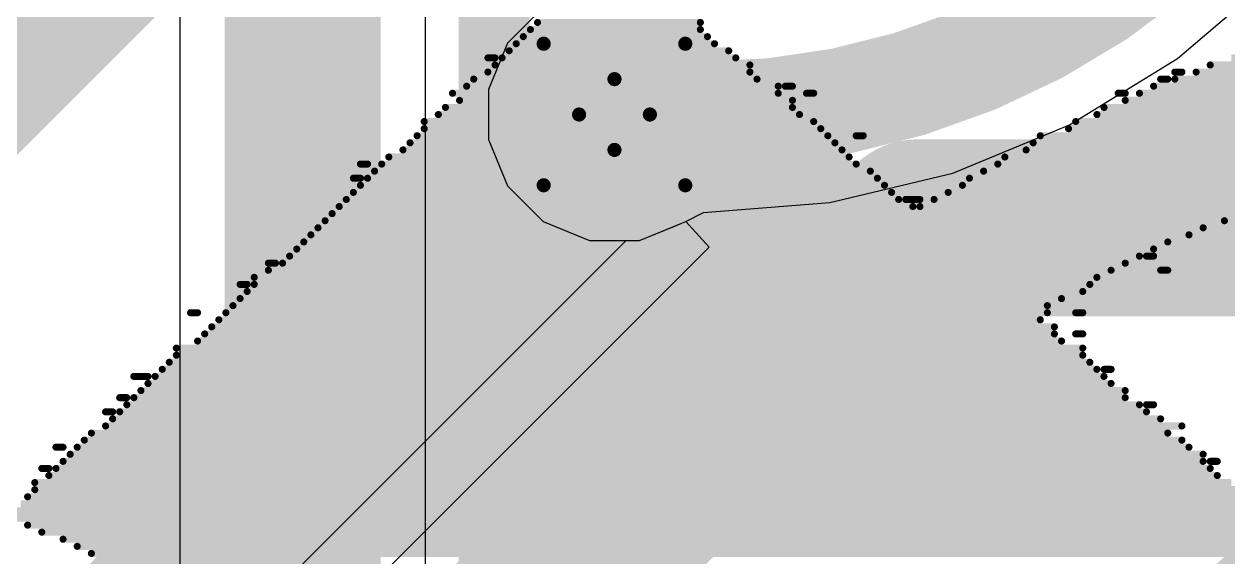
# Model space of a CAD drawing. Header units: millimetres. Extents: x -41 to 155, y -111 to 87.
# Drawn here: x -1.686 to 2.632, y 14.897 to 16.809 of the extents above; entities that cross this region are included whole.
import ezdxf

# ---------------------------------------------------------------- set-up
doc = ezdxf.new("R2010")
doc.units = ezdxf.units.MM
for name, color, linetype in [('BottomLayer', 5, 'Continuous'), ('BottomOverlay', 54, 'Continuous'), ('DrillDrawing', 1, 'Continuous'), ('Mechanical1', 6, 'Continuous'), ('Mechanical2', 216, 'Continuous'), ('TopLayer', 1, 'Continuous'), ('ViaHoleLayer', 16, 'Continuous')]:
    doc.layers.add(name, color=color, linetype=linetype)

msp = doc.modelspace()

# ---------------------------------------------------------------- hatches: boundary and pattern name
at = {"layer": 'BottomLayer'}
h = msp.add_hatch(color=5, dxfattribs=at)
edge = h.paths.add_edge_path()
edge.add_arc((0.4318, 16.4846), 0.3, 0, 360)
at = {"layer": 'TopLayer'}
h = msp.add_hatch(color=1, dxfattribs=at)
edge = h.paths.add_edge_path()
edge.add_arc((0.4318, 16.4846), 0.3, 0, 360)
at = {"layer": 'ViaHoleLayer'}
h = msp.add_hatch(color=16, dxfattribs=at)
edge = h.paths.add_edge_path()
edge.add_arc((0.4318, 16.4846), 0.15, 0, 360)

# ---------------------------------------------------------------- linework, layer by layer
at = {"layer": 'BottomLayer'}
for p, q in [((0.5218, 16.0322), (0.6881, 16.1011)), ((0.6881, 16.1011), (0.7713, 16.0085)), ((-7.7718, 7.7865), (0.4738, 16.0322)), ((0.4738, 16.0322), (0.5218, 16.0322)), ((0.7713, 16.0085), (-8.4844, 6.7529))]:
    msp.add_line(p, q, dxfattribs=at)
for points, const_width in [([(-7.0358, 11.9126), (-1.1684, 17.78)], 1.27), ([(-8.0191, 8.0337), (0.4318, 16.4846)], 0.381), ([(-8.2859, 6.2738), (1.5185, 16.0782)], 0.635), ([(1.5185, 16.0782), (11.3719, 16.0782)], 0.635)]:
    msp.add_lwpolyline(points, dxfattribs=dict(at, const_width=const_width))
for points, const_width in [([(0.3366, 16.4846, 1), (0.5271, 16.4846, 1)], 0.1905), ([(1.3597, 16.0782, 1), (1.6772, 16.0782, 1)], 0.3175), ([(1.3597, 16.0782, 1), (1.6772, 16.0782, 1)], 0.3175)]:
    msp.add_lwpolyline(points, format="xyb", close=True, dxfattribs=dict(at, const_width=const_width))
at = {"layer": 'BottomLayer', "const_width": 0.381}
msp.add_lwpolyline([(2.6924, 14.7066, -0.198912), (3.8575, 15.1892)], format="xyb", dxfattribs=at)
at = {"layer": 'BottomOverlay', "const_width": 0.0254}
for points in [[(0.1302, 16.7894), (0.7398, 16.7894)], [(0.1556, 16.8148), (0.7398, 16.8148)], [(0.1048, 16.764), (0.7652, 16.764)], [(0.054, 16.7132), (0.8414, 16.7132)], [(0.0794, 16.7386), (0.7906, 16.7386)], [(-0.0222, 16.6878), (0.0032, 16.6878)], [(0.0032, 16.6624), (0.9176, 16.6624)], [(0.0286, 16.6878), (0.8668, 16.6878)], [(2.5686, 16.6624), (6.5818, 16.6624)], [(2.6448, 16.6878), (6.531, 16.6878)], [(-0.073, 16.6116), (0.943, 16.6116)], [(-0.0222, 16.637), (0.9176, 16.637)], [(2.3908, 16.6116), (2.4162, 16.6116)], [(2.4416, 16.637), (2.467, 16.637)], [(2.4416, 16.6116), (6.7342, 16.6116)], [(2.5178, 16.637), (6.658, 16.637)], [(-0.0984, 16.5862), (1.0192, 16.5862)], [(1.0446, 16.5862), (1.07, 16.5862)], [(2.3654, 16.5862), (6.8104, 16.5862)], [(-0.1492, 16.5608), (1.0192, 16.5608)], [(-0.1238, 16.5354), (1.07, 16.5354)], [(1.1208, 16.5608), (1.1462, 16.5608)], [(2.2384, 16.5608), (2.2638, 16.5608)], [(2.2638, 16.5354), (6.912, 16.5354)], [(2.3146, 16.5608), (6.8612, 16.5608)], [(-0.2, 16.4846), (1.0954, 16.4846)], [(-0.1746, 16.51), (1.07, 16.51)], [(2.1622, 16.4846), (4.245, 16.4846)], [(2.1876, 16.51), (6.9882, 16.51)], [(-0.2508, 16.4592), (1.1462, 16.4592)], [(2.086, 16.4592), (4.0164, 16.4592)], [(-0.2762, 16.4084), (1.197, 16.4084)], [(-0.2508, 16.4338), (1.1716, 16.4338)], [(1.2986, 16.4084), (1.324, 16.4084)], [(1.959, 16.4084), (3.6354, 16.4084)], [(2.0606, 16.4338), (3.8132, 16.4338)], [(-0.327, 16.3576), (1.2478, 16.3576)], [(-0.3016, 16.383), (1.2224, 16.383)], [(1.9082, 16.3576), (3.4068, 16.3576)], [(1.9336, 16.383), (3.5084, 16.383)], [(-0.3778, 16.3322), (1.2732, 16.3322)], [(1.832, 16.3322), (3.2798, 16.3322)], [(-0.4794, 16.3068), (-0.454, 16.3068)], [(-0.4286, 16.2814), (1.3494, 16.2814)], [(-0.4032, 16.3068), (1.2986, 16.3068)], [(1.7558, 16.2814), (3.1274, 16.2814)], [(1.8066, 16.3068), (3.2036, 16.3068)], [(-0.5048, 16.256), (-0.4794, 16.256)], [(-0.4794, 16.2306), (1.4002, 16.2306)], [(-0.454, 16.256), (1.3748, 16.256)], [(1.6796, 16.2306), (2.9496, 16.2306)], [(1.705, 16.256), (3.0258, 16.256)], [(-0.5302, 16.1798), (1.451, 16.1798)], [(-0.5048, 16.2052), (1.4256, 16.2052)], [(1.4764, 16.1798), (1.5272, 16.1798)], [(1.578, 16.1798), (2.7972, 16.1798)], [(1.6288, 16.2052), (2.8734, 16.2052)], [(-0.5556, 16.1544), (1.5018, 16.1544)], [(1.5272, 16.1544), (2.7464, 16.1544)], [(-0.6064, 16.1036), (2.6194, 16.1036)], [(-0.581, 16.129), (2.6702, 16.129)], [(-0.6572, 16.0528), (2.4924, 16.0528)], [(-0.6318, 16.0782), (2.5432, 16.0782)], [(-0.6826, 16.0274), (2.4162, 16.0274)], [(-0.7334, 15.9766), (2.3146, 15.9766)], [(-0.708, 16.002), (2.3654, 16.002)], [(2.34, 15.9766), (2.3654, 15.9766)], [(-0.8096, 15.9512), (-0.7842, 15.9512)], [(-0.8096, 15.9258), (2.213, 15.9258)], [(-0.7588, 15.9512), (2.2638, 15.9512)], [(2.3908, 15.9258), (2.4162, 15.9258)], [(-0.8604, 15.9004), (2.1622, 15.9004)], [(-0.9112, 15.875), (-0.8858, 15.875)], [(-0.8858, 15.8496), (2.1114, 15.8496)], [(-0.8604, 15.875), (2.1368, 15.875)], [(-0.9366, 15.7988), (1.9844, 15.7988)], [(-0.9112, 15.8242), (2.0352, 15.8242)], [(-1.089, 15.7734), (-1.0636, 15.7734)], [(-0.9874, 15.748), (1.959, 15.748)], [(-0.962, 15.7734), (1.9844, 15.7734)], [(2.086, 15.7734), (2.1114, 15.7734)], [(-1.0128, 15.7226), (2.0098, 15.7226)], [(-1.0636, 15.6718), (2.0352, 15.6718)], [(-1.0382, 15.6972), (2.0098, 15.6972)], [(2.086, 15.6972), (2.1114, 15.6972)], [(-1.1398, 15.6464), (2.1114, 15.6464)], [(-1.1398, 15.621), (2.1114, 15.621)], [(-1.1652, 15.5956), (2.1368, 15.5956)], [(-1.2922, 15.5448), (-1.2414, 15.5448)], [(-1.216, 15.5448), (2.1876, 15.5448)], [(-1.1906, 15.5702), (2.1622, 15.5702)], [(2.1876, 15.5702), (2.213, 15.5702)], [(-1.2668, 15.494), (2.2638, 15.494)], [(-1.2414, 15.5194), (2.213, 15.5194)], [(-1.343, 15.4686), (-1.3176, 15.4686)], [(-1.2922, 15.4686), (2.2638, 15.4686)], [(-1.3938, 15.4178), (-1.3684, 15.4178)], [(-1.343, 15.4178), (2.34, 15.4178)], [(-1.3176, 15.4432), (2.3146, 15.4432)], [(2.34, 15.4432), (2.3654, 15.4432)], [(-1.3938, 15.367), (2.467, 15.367)], [(-1.3684, 15.3924), (2.3908, 15.3924)], [(-1.47, 15.3162), (2.467, 15.3162)], [(-1.4446, 15.3416), (2.4162, 15.3416)], [(-1.5716, 15.2908), (-1.5462, 15.2908)], [(-1.4954, 15.2908), (2.4924, 15.2908)], [(-1.5462, 15.24), (2.5432, 15.24)], [(-1.5208, 15.2654), (2.5432, 15.2654)], [(2.5686, 15.24), (2.594, 15.24)], [(-1.6224, 15.2146), (-1.597, 15.2146)], [(-1.597, 15.1892), (2.594, 15.1892)], [(-1.5716, 15.2146), (2.5686, 15.2146)], [(-1.6478, 15.1638), (2.6448, 15.1638)], [(-1.6732, 15.113), (2.6956, 15.113)], [(-1.6478, 15.1384), (2.6702, 15.1384)], [(-1.7494, 15.0622), (2.7464, 15.0622)], [(-1.6986, 15.0876), (2.721, 15.0876)], [(-1.724, 15.0368), (2.7718, 15.0368)], [(-1.6732, 15.0114), (2.7972, 15.0114)], [(-1.6224, 14.986), (2.8226, 14.986)], [(-1.5462, 14.9606), (2.848, 14.9606)], [(-1.4954, 14.9352), (2.8734, 14.9352)], [(-1.4446, 14.9098), (2.8988, 14.9098)]]:
    msp.add_lwpolyline(points, dxfattribs=at)
at = {"layer": 'BottomOverlay', "const_width": 0.0127}
for points in [[(0.1239, 16.7894, 1), (0.1366, 16.7894, 1)], [(0.1493, 16.8148, 1), (0.162, 16.8148, 1)], [(0.7335, 16.8148, 1), (0.7462, 16.8148, 1)], [(0.7335, 16.7894, 1), (0.7462, 16.7894, 1)], [(0.0985, 16.764, 1), (0.1112, 16.764, 1)], [(0.7589, 16.764, 1), (0.7716, 16.764, 1)], [(0.0477, 16.7132, 1), (0.0604, 16.7132, 1)], [(0.0731, 16.7386, 1), (0.0858, 16.7386, 1)], [(0.7843, 16.7386, 1), (0.797, 16.7386, 1)], [(0.8351, 16.7132, 1), (0.8478, 16.7132, 1)], [(-0.0285, 16.6878, 1), (-0.0158, 16.6878, 1)], [(-0.0031, 16.6878, 1), (0.0096, 16.6878, 1)], [(-0.0031, 16.6624, 1), (0.0096, 16.6624, 1)], [(0.0223, 16.6878, 1), (0.035, 16.6878, 1)], [(0.8605, 16.6878, 1), (0.8732, 16.6878, 1)], [(0.9113, 16.6624, 1), (0.924, 16.6624, 1)], [(2.5623, 16.6624, 1), (2.575, 16.6624, 1)], [(-0.0793, 16.6116, 1), (-0.0666, 16.6116, 1)], [(-0.0285, 16.637, 1), (-0.0158, 16.637, 1)], [(0.9113, 16.637, 1), (0.924, 16.637, 1)], [(0.9367, 16.6116, 1), (0.9494, 16.6116, 1)], [(2.3845, 16.6116, 1), (2.3972, 16.6116, 1)], [(2.4099, 16.6116, 1), (2.4226, 16.6116, 1)], [(2.4353, 16.637, 1), (2.448, 16.637, 1)], [(2.4353, 16.6116, 1), (2.448, 16.6116, 1)], [(2.4607, 16.637, 1), (2.4734, 16.637, 1)], [(2.5115, 16.637, 1), (2.5242, 16.637, 1)], [(-0.1047, 16.5862, 1), (-0.092, 16.5862, 1)], [(1.0129, 16.5862, 1), (1.0256, 16.5862, 1)], [(1.0383, 16.5862, 1), (1.051, 16.5862, 1)], [(1.0637, 16.5862, 1), (1.0764, 16.5862, 1)], [(2.3591, 16.5862, 1), (2.3718, 16.5862, 1)], [(-0.1555, 16.5608, 1), (-0.1428, 16.5608, 1)], [(-0.1301, 16.5354, 1), (-0.1174, 16.5354, 1)], [(1.0129, 16.5608, 1), (1.0256, 16.5608, 1)], [(1.0637, 16.5354, 1), (1.0764, 16.5354, 1)], [(1.1145, 16.5608, 1), (1.1272, 16.5608, 1)], [(1.1399, 16.5608, 1), (1.1526, 16.5608, 1)], [(2.2321, 16.5608, 1), (2.2448, 16.5608, 1)], [(2.2575, 16.5608, 1), (2.2702, 16.5608, 1)], [(2.2575, 16.5354, 1), (2.2702, 16.5354, 1)], [(2.3083, 16.5608, 1), (2.321, 16.5608, 1)], [(-0.2063, 16.4846, 1), (-0.1936, 16.4846, 1)], [(-0.1809, 16.51, 1), (-0.1682, 16.51, 1)], [(1.0637, 16.51, 1), (1.0764, 16.51, 1)], [(1.0891, 16.4846, 1), (1.1018, 16.4846, 1)], [(2.1559, 16.4846, 1), (2.1686, 16.4846, 1)], [(2.1813, 16.51, 1), (2.194, 16.51, 1)], [(-0.2571, 16.4592, 1), (-0.2444, 16.4592, 1)], [(1.1399, 16.4592, 1), (1.1526, 16.4592, 1)], [(2.0797, 16.4592, 1), (2.0924, 16.4592, 1)], [(-0.2825, 16.4084, 1), (-0.2698, 16.4084, 1)], [(-0.2571, 16.4338, 1), (-0.2444, 16.4338, 1)], [(1.1653, 16.4338, 1), (1.178, 16.4338, 1)], [(1.1907, 16.4084, 1), (1.2034, 16.4084, 1)], [(1.2923, 16.4084, 1), (1.305, 16.4084, 1)], [(1.3177, 16.4084, 1), (1.3304, 16.4084, 1)], [(1.9527, 16.4084, 1), (1.9654, 16.4084, 1)], [(2.0543, 16.4338, 1), (2.067, 16.4338, 1)], [(-0.3333, 16.3576, 1), (-0.3206, 16.3576, 1)], [(-0.3079, 16.383, 1), (-0.2952, 16.383, 1)], [(1.2161, 16.383, 1), (1.2288, 16.383, 1)], [(1.2415, 16.3576, 1), (1.2542, 16.3576, 1)], [(1.9019, 16.3576, 1), (1.9146, 16.3576, 1)], [(1.9273, 16.383, 1), (1.94, 16.383, 1)], [(-0.3841, 16.3322, 1), (-0.3714, 16.3322, 1)], [(1.2669, 16.3322, 1), (1.2796, 16.3322, 1)], [(1.8257, 16.3322, 1), (1.8384, 16.3322, 1)], [(-0.4857, 16.3068, 1), (-0.473, 16.3068, 1)], [(-0.4603, 16.3068, 1), (-0.4476, 16.3068, 1)], [(-0.4349, 16.2814, 1), (-0.4222, 16.2814, 1)], [(-0.4095, 16.3068, 1), (-0.3968, 16.3068, 1)], [(1.2923, 16.3068, 1), (1.305, 16.3068, 1)], [(1.3431, 16.2814, 1), (1.3558, 16.2814, 1)], [(1.7495, 16.2814, 1), (1.7622, 16.2814, 1)], [(1.8003, 16.3068, 1), (1.813, 16.3068, 1)], [(-0.5111, 16.256, 1), (-0.4984, 16.256, 1)], [(-0.4857, 16.256, 1), (-0.473, 16.256, 1)], [(-0.4857, 16.2306, 1), (-0.473, 16.2306, 1)], [(-0.4603, 16.256, 1), (-0.4476, 16.256, 1)], [(1.3685, 16.256, 1), (1.3812, 16.256, 1)], [(1.3939, 16.2306, 1), (1.4066, 16.2306, 1)], [(1.6733, 16.2306, 1), (1.686, 16.2306, 1)], [(1.6987, 16.256, 1), (1.7114, 16.256, 1)], [(-0.5365, 16.1798, 1), (-0.5238, 16.1798, 1)], [(-0.5111, 16.2052, 1), (-0.4984, 16.2052, 1)], [(1.4193, 16.2052, 1), (1.432, 16.2052, 1)], [(1.4447, 16.1798, 1), (1.4574, 16.1798, 1)], [(1.4701, 16.1798, 1), (1.4828, 16.1798, 1)], [(1.5209, 16.1798, 1), (1.5336, 16.1798, 1)], [(1.5717, 16.1798, 1), (1.5844, 16.1798, 1)], [(1.6225, 16.2052, 1), (1.6352, 16.2052, 1)], [(-0.5619, 16.1544, 1), (-0.5492, 16.1544, 1)], [(1.4955, 16.1544, 1), (1.5082, 16.1544, 1)], [(1.5209, 16.1544, 1), (1.5336, 16.1544, 1)], [(-0.6127, 16.1036, 1), (-0.6, 16.1036, 1)], [(-0.5873, 16.129, 1), (-0.5746, 16.129, 1)], [(2.6131, 16.1036, 1), (2.6258, 16.1036, 1)], [(-0.6635, 16.0528, 1), (-0.6508, 16.0528, 1)], [(-0.6381, 16.0782, 1), (-0.6254, 16.0782, 1)], [(2.4861, 16.0528, 1), (2.4988, 16.0528, 1)], [(2.5369, 16.0782, 1), (2.5496, 16.0782, 1)], [(-0.6889, 16.0274, 1), (-0.6762, 16.0274, 1)], [(2.4099, 16.0274, 1), (2.4226, 16.0274, 1)], [(-0.7397, 15.9766, 1), (-0.727, 15.9766, 1)], [(-0.7143, 16.002, 1), (-0.7016, 16.002, 1)], [(2.3083, 15.9766, 1), (2.321, 15.9766, 1)], [(2.3337, 15.9766, 1), (2.3464, 15.9766, 1)], [(2.3591, 16.002, 1), (2.3718, 16.002, 1)], [(2.3591, 15.9766, 1), (2.3718, 15.9766, 1)], [(-0.8159, 15.9512, 1), (-0.8032, 15.9512, 1)], [(-0.8159, 15.9258, 1), (-0.8032, 15.9258, 1)], [(-0.7905, 15.9512, 1), (-0.7778, 15.9512, 1)], [(-0.7651, 15.9512, 1), (-0.7524, 15.9512, 1)], [(2.2067, 15.9258, 1), (2.2194, 15.9258, 1)], [(2.2575, 15.9512, 1), (2.2702, 15.9512, 1)], [(2.3845, 15.9258, 1), (2.3972, 15.9258, 1)], [(2.4099, 15.9258, 1), (2.4226, 15.9258, 1)], [(-0.8667, 15.9004, 1), (-0.854, 15.9004, 1)], [(2.1559, 15.9004, 1), (2.1686, 15.9004, 1)], [(-0.9175, 15.875, 1), (-0.9048, 15.875, 1)], [(-0.8921, 15.875, 1), (-0.8794, 15.875, 1)], [(-0.8921, 15.8496, 1), (-0.8794, 15.8496, 1)], [(-0.8667, 15.875, 1), (-0.854, 15.875, 1)], [(2.1051, 15.8496, 1), (2.1178, 15.8496, 1)], [(2.1305, 15.875, 1), (2.1432, 15.875, 1)], [(-0.9429, 15.7988, 1), (-0.9302, 15.7988, 1)], [(-0.9175, 15.8242, 1), (-0.9048, 15.8242, 1)], [(1.9781, 15.7988, 1), (1.9908, 15.7988, 1)], [(2.0289, 15.8242, 1), (2.0416, 15.8242, 1)], [(-1.0953, 15.7734, 1), (-1.0826, 15.7734, 1)], [(-1.0699, 15.7734, 1), (-1.0572, 15.7734, 1)], [(-0.9937, 15.748, 1), (-0.981, 15.748, 1)], [(-0.9683, 15.7734, 1), (-0.9556, 15.7734, 1)], [(1.9527, 15.748, 1), (1.9654, 15.748, 1)], [(1.9781, 15.7734, 1), (1.9908, 15.7734, 1)], [(2.0797, 15.7734, 1), (2.0924, 15.7734, 1)], [(2.1051, 15.7734, 1), (2.1178, 15.7734, 1)], [(-1.0191, 15.7226, 1), (-1.0064, 15.7226, 1)], [(2.0035, 15.7226, 1), (2.0162, 15.7226, 1)], [(-1.0699, 15.6718, 1), (-1.0572, 15.6718, 1)], [(-1.0445, 15.6972, 1), (-1.0318, 15.6972, 1)], [(2.0035, 15.6972, 1), (2.0162, 15.6972, 1)], [(2.0289, 15.6718, 1), (2.0416, 15.6718, 1)], [(2.0797, 15.6972, 1), (2.0924, 15.6972, 1)], [(2.1051, 15.6972, 1), (2.1178, 15.6972, 1)], [(-1.1461, 15.6464, 1), (-1.1334, 15.6464, 1)], [(-1.1461, 15.621, 1), (-1.1334, 15.621, 1)], [(2.1051, 15.6464, 1), (2.1178, 15.6464, 1)], [(2.1051, 15.621, 1), (2.1178, 15.621, 1)], [(-1.1715, 15.5956, 1), (-1.1588, 15.5956, 1)], [(2.1305, 15.5956, 1), (2.1432, 15.5956, 1)], [(-1.2985, 15.5448, 1), (-1.2858, 15.5448, 1)], [(-1.2477, 15.5448, 1), (-1.235, 15.5448, 1)], [(-1.2223, 15.5448, 1), (-1.2096, 15.5448, 1)], [(-1.1969, 15.5702, 1), (-1.1842, 15.5702, 1)], [(2.1559, 15.5702, 1), (2.1686, 15.5702, 1)], [(2.1813, 15.5702, 1), (2.194, 15.5702, 1)], [(2.1813, 15.5448, 1), (2.194, 15.5448, 1)], [(2.2067, 15.5702, 1), (2.2194, 15.5702, 1)], [(-1.2731, 15.494, 1), (-1.2604, 15.494, 1)], [(-1.2477, 15.5194, 1), (-1.235, 15.5194, 1)], [(2.2067, 15.5194, 1), (2.2194, 15.5194, 1)], [(2.2575, 15.494, 1), (2.2702, 15.494, 1)], [(-1.3493, 15.4686, 1), (-1.3366, 15.4686, 1)], [(-1.3239, 15.4686, 1), (-1.3112, 15.4686, 1)], [(-1.2985, 15.4686, 1), (-1.2858, 15.4686, 1)], [(2.2575, 15.4686, 1), (2.2702, 15.4686, 1)], [(-1.4001, 15.4178, 1), (-1.3874, 15.4178, 1)], [(-1.3747, 15.4178, 1), (-1.362, 15.4178, 1)], [(-1.3493, 15.4178, 1), (-1.3366, 15.4178, 1)], [(-1.3239, 15.4432, 1), (-1.3112, 15.4432, 1)], [(2.3083, 15.4432, 1), (2.321, 15.4432, 1)], [(2.3337, 15.4432, 1), (2.3464, 15.4432, 1)], [(2.3337, 15.4178, 1), (2.3464, 15.4178, 1)], [(2.3591, 15.4432, 1), (2.3718, 15.4432, 1)], [(-1.4001, 15.367, 1), (-1.3874, 15.367, 1)], [(-1.3747, 15.3924, 1), (-1.362, 15.3924, 1)], [(2.3845, 15.3924, 1), (2.3972, 15.3924, 1)], [(2.4607, 15.367, 1), (2.4734, 15.367, 1)], [(-1.4763, 15.3162, 1), (-1.4636, 15.3162, 1)], [(-1.4509, 15.3416, 1), (-1.4382, 15.3416, 1)], [(2.4099, 15.3416, 1), (2.4226, 15.3416, 1)], [(2.4607, 15.3162, 1), (2.4734, 15.3162, 1)], [(-1.5779, 15.2908, 1), (-1.5652, 15.2908, 1)], [(-1.5525, 15.2908, 1), (-1.5398, 15.2908, 1)], [(-1.5017, 15.2908, 1), (-1.489, 15.2908, 1)], [(2.4861, 15.2908, 1), (2.4988, 15.2908, 1)], [(-1.5525, 15.24, 1), (-1.5398, 15.24, 1)], [(-1.5271, 15.2654, 1), (-1.5144, 15.2654, 1)], [(2.5369, 15.2654, 1), (2.5496, 15.2654, 1)], [(2.5369, 15.24, 1), (2.5496, 15.24, 1)], [(2.5623, 15.24, 1), (2.575, 15.24, 1)], [(2.5877, 15.24, 1), (2.6004, 15.24, 1)], [(-1.6287, 15.2146, 1), (-1.616, 15.2146, 1)], [(-1.6033, 15.2146, 1), (-1.5906, 15.2146, 1)], [(-1.6033, 15.1892, 1), (-1.5906, 15.1892, 1)], [(-1.5779, 15.2146, 1), (-1.5652, 15.2146, 1)], [(2.5623, 15.2146, 1), (2.575, 15.2146, 1)], [(2.5877, 15.1892, 1), (2.6004, 15.1892, 1)], [(-1.6541, 15.1638, 1), (-1.6414, 15.1638, 1)], [(-1.6795, 15.113, 1), (-1.6668, 15.113, 1)], [(-1.6541, 15.1384, 1), (-1.6414, 15.1384, 1)], [(-1.6795, 15.0114, 1), (-1.6668, 15.0114, 1)], [(-1.6287, 14.986, 1), (-1.616, 14.986, 1)], [(-1.5525, 14.9606, 1), (-1.5398, 14.9606, 1)], [(-1.5017, 14.9352, 1), (-1.489, 14.9352, 1)], [(-1.4509, 14.9098, 1), (-1.4382, 14.9098, 1)]]:
    msp.add_lwpolyline(points, format="xyb", close=True, dxfattribs=at)
at = {"layer": 'DrillDrawing', "const_width": 0.0508}
for points in [[(0.1778, 16.7386), (0.4318, 16.6116)], [(0.1778, 16.7386), (0.3048, 16.4846)], [(0.4318, 16.6116), (0.6858, 16.7386)], [(0.5588, 16.4846), (0.6858, 16.7386)], [(0.1778, 16.2306), (0.3048, 16.4846)], [(0.5588, 16.4846), (0.6858, 16.2306)], [(0.1778, 16.2306), (0.4318, 16.3576)], [(0.4318, 16.3576), (0.6858, 16.2306)]]:
    msp.add_lwpolyline(points, dxfattribs=at)
at = {"layer": 'DrillDrawing', "const_width": 0.0254}
for points in [[(0.1651, 16.7386, 1), (0.1905, 16.7386, 1)], [(0.1651, 16.7386, 1), (0.1905, 16.7386, 1)], [(0.6731, 16.7386, 1), (0.6985, 16.7386, 1)], [(0.6731, 16.7386, 1), (0.6985, 16.7386, 1)], [(0.4191, 16.6116, 1), (0.4445, 16.6116, 1)], [(0.4191, 16.6116, 1), (0.4445, 16.6116, 1)], [(0.2921, 16.4846, 1), (0.3175, 16.4846, 1)], [(0.2921, 16.4846, 1), (0.3175, 16.4846, 1)], [(0.5461, 16.4846, 1), (0.5715, 16.4846, 1)], [(0.5461, 16.4846, 1), (0.5715, 16.4846, 1)], [(0.4191, 16.3576, 1), (0.4445, 16.3576, 1)], [(0.4191, 16.3576, 1), (0.4445, 16.3576, 1)], [(0.1651, 16.2306, 1), (0.1905, 16.2306, 1)], [(0.1651, 16.2306, 1), (0.1905, 16.2306, 1)], [(0.6731, 16.2306, 1), (0.6985, 16.2306, 1)], [(0.6731, 16.2306, 1), (0.6985, 16.2306, 1)]]:
    msp.add_lwpolyline(points, format="xyb", close=True, dxfattribs=at)
at = {"layer": 'Mechanical1', "const_width": 0.254}
msp.add_lwpolyline([(0, -38.0238), (0, 38)], dxfattribs=at)
msp.add_lwpolyline([(-26.7326, 19.8284, -3.064051), (-27.0164, -19.4272)], format="xyb", dxfattribs=at)
at = {"layer": 'Mechanical2', "const_width": 0.254}
msp.add_lwpolyline([(-27.7733, 19.435, -3.216016), (-28.067, -19.0083)], format="xyb", dxfattribs=at)
at = {"layer": 'TopLayer'}
for p, q in [((-1.1268, 18.7901), (-1.1268, 9.3841)), ((-0.2463, 9.3841), (-0.2463, 18.7901)), ((2.4511, 16.6851), (2.7961, 16.9798)), ((0.1755, 16.8681), (0.0483, 16.7409)), ((0.0483, 16.7409), (-0.0206, 16.5746)), ((2.0642, 16.448), (2.4511, 16.6851)), ((-0.0206, 16.5746), (-0.0206, 16.3946)), ((1.6449, 16.2743), (2.0642, 16.448)), ((-0.0206, 16.3946), (0.0483, 16.2283)), ((1.2037, 16.1684), (1.6449, 16.2743)), ((0.0483, 16.2283), (0.1755, 16.1011)), ((0.7513, 16.1328), (1.2037, 16.1684)), ((0.6881, 16.1011), (0.7513, 16.1328)), ((0.7513, 16.1328), (0.7513, 16.1328)), ((0.1755, 16.1011), (0.3418, 16.0322)), ((0.5218, 16.0322), (0.6448, 16.0832)), ((0.6448, 16.0832), (0.6881, 16.1011)), ((0.6881, 16.1011), (0.6881, 16.1011)), ((0.3418, 16.0322), (0.5218, 16.0322))]:
    msp.add_line(p, q, dxfattribs=at)
for points, const_width in [([(-0.6866, 9.3841), (-0.6866, 18.7901)], 0.5588), ([(0.4318, 16.4846), (0.7513, 16.4846)], 0.381)]:
    msp.add_lwpolyline(points, dxfattribs=dict(at, const_width=const_width))
at = {"layer": 'TopLayer', "const_width": 0.381}
msp.add_lwpolyline([(2.5473, 17.2285, -0.198912), (0.7513, 16.4846)], format="xyb", dxfattribs=at)
at = {"layer": 'TopLayer', "const_width": 0.1905}
for points in [[(0.3366, 16.4846, 1), (0.5271, 16.4846, 1)], [(0.656, 16.4846, 1), (0.8465, 16.4846, 1)], [(0.656, 16.4846, 1), (0.8465, 16.4846, 1)]]:
    msp.add_lwpolyline(points, format="xyb", close=True, dxfattribs=at)

doc.saveas('drawing.dxf')
